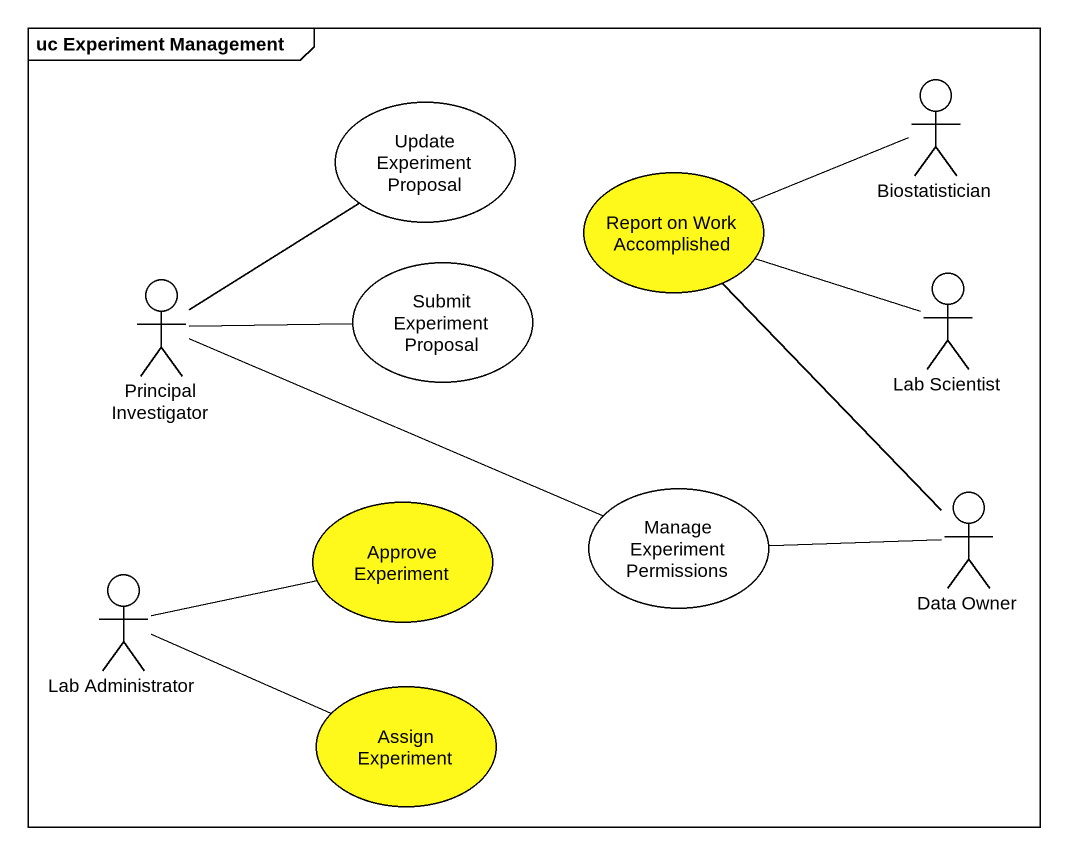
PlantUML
@startuml
mainframe uc Experiment Management
actor Biostatistician
usecase "Update Experiment Proposal" as Update_Experiment_Proposal
usecase "Report on Work Accomplished" as Report_on_Work_Accomplished #FEF91B
actor "Principal Investigator" as Principal_Investigator
usecase "Submit Experiment Proposal" as Submit_Experiment_Proposal
actor "Lab Scientist" as Lab_Scientist
usecase "Approve Experiment" as Approve_Experiment #FEF91B
usecase "Manage Experiment Permissions" as Manage_Experiment
actor "Data Owner" as Data_Owner
actor "Lab Administrator" as Lab_Administrator
usecase "Assign Experiment" as Assign_Experiment #FEF91B
Biostatistician -left- Report_on_Work_Accomplished
Principal_Investigator -up- Update_Experiment_Proposal
Principal_Investigator -right- Submit_Experiment_Proposal
Principal_Investigator -right- Manage_Experiment
Lab_Scientist -left- Report_on_Work_Accomplished
Data_Owner -up- Report_on_Work_Accomplished
Data_Owner -left- Manage_Experiment
Lab_Administrator -right- Approve_Experiment
Lab_Administrator -right- Assign_Experiment
@enduml
